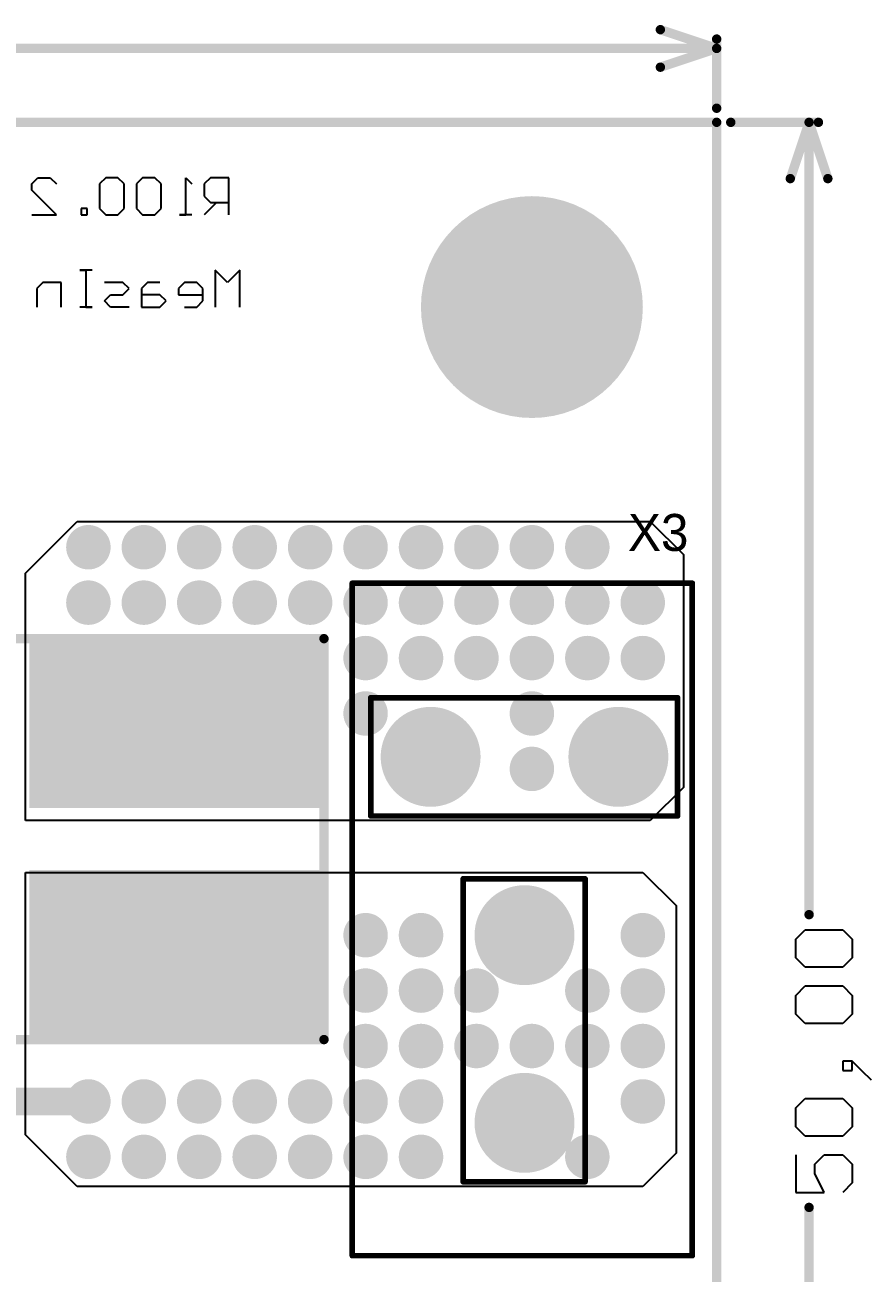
# Model space of a CAD drawing. Header units: millimetres. Extents: x 42.6 to 114.2, y 57.8 to 117.6.
# Drawn here: x 91.28 to 114.18, y 83.86 to 117.63 of the extents above; entities that cross this region are included whole.
import ezdxf

# ---------------------------------------------------------------- set-up
doc = ezdxf.new("R2010")
doc.units = ezdxf.units.MM
for name, color, linetype in [('BottomLayer', 5, 'Continuous'), ('BottomOverlay', 54, 'Continuous'), ('BottomSolder', 6, 'Continuous'), ('Mechanical1', 6, 'Continuous'), ('Mechanical21', 56, 'Continuous'), ('MultiLayer', 9, 'Continuous'), ('PadHoleLayer', 156, 'Continuous'), ('TopLayer', 1, 'Continuous'), ('TopOverlay', 2, 'Continuous'), ('TopPaste', 8, 'Continuous'), ('TopSolder', 216, 'Continuous'), ('ViaHoleLayer', 16, 'Continuous')]:
    doc.layers.add(name, color=color, linetype=linetype)

# ---------------------------------------------------------------- blocks, each defined once
blk = doc.blocks.new('WSL3637_1_O__1342')
at = {"layer": 'TopLayer'}
for points in [[(-5.21, 3.305), (-0.94, 3.305), (-5.21, 4.965), (-0.94, 4.965)], [(0.94, 3.305), (5.21, 3.305), (0.94, 4.965), (5.21, 4.965)], [(-5.21, -4.945), (-0.94, -4.945), (-5.21, 2.695), (-0.94, 2.695)], [(0.94, -4.945), (5.21, -4.945), (0.94, 2.695), (5.21, 2.695)]]:
    blk.add_solid(points, dxfattribs=at)
at = {"layer": 'TopOverlay', "const_width": 0.254}
for points in [[(-5.425, 5.2), (-5.425, -5.175)], [(-5.425, 5.2), (5.425, 5.2)], [(5.425, 5.2), (5.425, -5.175)], [(-5.425, -5.175), (5.425, -5.175)]]:
    blk.add_lwpolyline(points, dxfattribs=at)
at = {"layer": 'TopOverlay', "const_width": 0.127}
for points in [[(-5.489, 5.2, 1), (-5.362, 5.2, 1)], [(-5.489, 5.2, 1), (-5.362, 5.2, 1)], [(5.362, 5.2, 1), (5.489, 5.2, 1)], [(5.362, 5.2, 1), (5.489, 5.2, 1)], [(-5.489, -5.175, 1), (-5.362, -5.175, 1)], [(-5.489, -5.175, 1), (-5.362, -5.175, 1)], [(5.362, -5.175, 1), (5.489, -5.175, 1)], [(5.362, -5.175, 1), (5.489, -5.175, 1)]]:
    blk.add_lwpolyline(points, format="xyb", close=True, dxfattribs=at)
at = {"layer": 'TopPaste'}
for points in [[(-5.21, 3.305), (-0.94, 3.305), (-5.21, 4.965), (-0.94, 4.965)], [(0.94, 3.305), (5.21, 3.305), (0.94, 4.965), (5.21, 4.965)], [(-5.21, -4.945), (-0.94, -4.945), (-5.21, 2.695), (-0.94, 2.695)], [(0.94, -4.945), (5.21, -4.945), (0.94, 2.695), (5.21, 2.695)]]:
    blk.add_solid(points, dxfattribs=at)
at = {"layer": 'TopSolder'}
for points in [[(-5.312, 3.203), (-0.838, 3.203), (-5.312, 5.067), (-0.838, 5.067)], [(0.838, 3.203), (5.312, 3.203), (0.838, 5.067), (5.312, 5.067)], [(-5.312, -5.047), (-0.838, -5.047), (-5.312, 2.797), (-0.838, 2.797)], [(0.838, -5.047), (5.312, -5.047), (0.838, 2.797), (5.312, 2.797)]]:
    blk.add_solid(points, dxfattribs=at)
blk = doc.blocks.new('63849_1_2_1353')
at = {"layer": 'BottomLayer', "const_width": 1.25}
for points in [[(1.915, 9.906, 1), (3.165, 9.906, 1)], [(1.915, 4.826, 1), (3.165, 4.826, 1)], [(-0.625, 0, 1), (0.625, 0, 1)], [(4.455, 0, 1), (5.705, 0, 1)]]:
    blk.add_lwpolyline(points, format="xyb", close=True, dxfattribs=at)
at = {"layer": 'BottomSolder', "const_width": 1.352}
for points in [[(1.864, 9.906, 1), (3.216, 9.906, 1)], [(1.864, 4.826, 1), (3.216, 4.826, 1)], [(-0.676, 0, 1), (0.676, 0, 1)], [(4.404, 0, 1), (5.756, 0, 1)]]:
    blk.add_lwpolyline(points, format="xyb", close=True, dxfattribs=at)
at = {"layer": 'MultiLayer', "const_width": 1.25}
for points in [[(1.915, 9.906, 1), (3.165, 9.906, 1)], [(1.915, 4.826, 1), (3.165, 4.826, 1)], [(-0.625, 0, 1), (0.625, 0, 1)], [(4.455, 0, 1), (5.705, 0, 1)]]:
    blk.add_lwpolyline(points, format="xyb", close=True, dxfattribs=at)
at = {"layer": 'PadHoleLayer', "const_width": 0.75}
for points in [[(2.165, 9.906, 1), (2.915, 9.906, 1)], [(2.165, 4.826, 1), (2.915, 4.826, 1)], [(-0.375, 0, 1), (0.375, 0, 1)], [(4.705, 0, 1), (5.455, 0, 1)]]:
    blk.add_lwpolyline(points, format="xyb", close=True, dxfattribs=at)
at = {"layer": 'TopLayer', "const_width": 1.25}
for points in [[(1.915, 9.906, 1), (3.165, 9.906, 1)], [(1.915, 4.826, 1), (3.165, 4.826, 1)], [(-0.625, 0, 1), (0.625, 0, 1)], [(4.455, 0, 1), (5.705, 0, 1)]]:
    blk.add_lwpolyline(points, format="xyb", close=True, dxfattribs=at)
at = {"layer": 'TopOverlay', "const_width": 0.152}
for points in [[(-2, 13.5), (-2, -4.7)], [(7.2, 13.5), (-2, 13.5)], [(7.2, 13.5), (7.2, -4.7)], [(4.2, 11.5), (0.9, 11.5)], [(0.9, 11.5), (0.9, 3.3)], [(4.2, 11.5), (4.2, 3.3)], [(4.2, 3.3), (0.9, 3.3)], [(6.7, 1.6), (-1.6, 1.6)], [(-1.6, 1.6), (-1.6, -1.6)], [(6.7, 1.6), (6.7, -1.6)], [(6.7, -1.6), (-1.6, -1.6)], [(7.2, -4.7), (-2, -4.7)]]:
    blk.add_lwpolyline(points, dxfattribs=at)
at = {"layer": 'TopOverlay', "const_width": 0.0762}
for points in [[(-2.038, 13.5, 1), (-1.962, 13.5, 1)], [(-2.038, 13.5, 1), (-1.962, 13.5, 1)], [(7.162, 13.5, 1), (7.238, 13.5, 1)], [(7.162, 13.5, 1), (7.238, 13.5, 1)], [(0.862, 11.5, 1), (0.938, 11.5, 1)], [(0.862, 11.5, 1), (0.938, 11.5, 1)], [(4.162, 11.5, 1), (4.238, 11.5, 1)], [(4.162, 11.5, 1), (4.238, 11.5, 1)], [(0.862, 3.3, 1), (0.938, 3.3, 1)], [(0.862, 3.3, 1), (0.938, 3.3, 1)], [(4.162, 3.3, 1), (4.238, 3.3, 1)], [(4.162, 3.3, 1), (4.238, 3.3, 1)], [(-1.638, 1.6, 1), (-1.562, 1.6, 1)], [(-1.638, 1.6, 1), (-1.562, 1.6, 1)], [(6.662, 1.6, 1), (6.738, 1.6, 1)], [(6.662, 1.6, 1), (6.738, 1.6, 1)], [(-1.638, -1.6, 1), (-1.562, -1.6, 1)], [(-1.638, -1.6, 1), (-1.562, -1.6, 1)], [(6.662, -1.6, 1), (6.738, -1.6, 1)], [(6.662, -1.6, 1), (6.738, -1.6, 1)], [(-2.038, -4.7, 1), (-1.962, -4.7, 1)], [(-2.038, -4.7, 1), (-1.962, -4.7, 1)], [(7.162, -4.7, 1), (7.238, -4.7, 1)], [(7.162, -4.7, 1), (7.238, -4.7, 1)]]:
    blk.add_lwpolyline(points, format="xyb", close=True, dxfattribs=at)
at = {"layer": 'TopSolder', "const_width": 1.352}
for points in [[(1.864, 9.906, 1), (3.216, 9.906, 1)], [(1.864, 4.826, 1), (3.216, 4.826, 1)], [(-0.676, 0, 1), (0.676, 0, 1)], [(4.404, 0, 1), (5.756, 0, 1)]]:
    blk.add_lwpolyline(points, format="xyb", close=True, dxfattribs=at)

msp = doc.modelspace()

# ---------------------------------------------------------------- linework, layer by layer
at = {"layer": 'BottomLayer'}
for p, q in [((91.3, 102.8), (92.7, 104.2)), ((92.7, 104.2), (108.2, 104.2)), ((108.2, 104.2), (109.1, 103.3)), ((109.1, 103.3), (109.1, 97)), ((91.3, 96.1), (91.3, 102.8)), ((109.1, 97), (108.2, 96.1)), ((108.2, 96.1), (91.3, 96.1)), ((91.3, 94.7), (108, 94.7)), ((91.3, 87.6), (91.3, 94.7)), ((108, 94.7), (108.9, 93.8)), ((108.9, 93.8), (108.9, 87.1)), ((92.7, 86.2), (91.3, 87.6)), ((108.9, 87.1), (108, 86.2)), ((108, 86.2), (92.7, 86.2))]:
    msp.add_line(p, q, dxfattribs=at)
for points, const_width in [([(103.55, 110, 1), (106.45, 110, 1)], 2.9), ([(92.75, 103.5, 1), (93.25, 103.5, 1)], 0.5), ([(94.25, 103.5, 1), (94.75, 103.5, 1)], 0.5), ([(95.75, 103.5, 1), (96.25, 103.5, 1)], 0.5), ([(97.25, 103.5, 1), (97.75, 103.5, 1)], 0.5), ([(98.75, 103.5, 1), (99.25, 103.5, 1)], 0.5), ([(100.25, 103.5, 1), (100.75, 103.5, 1)], 0.5), ([(101.75, 103.5, 1), (102.25, 103.5, 1)], 0.5), ([(103.25, 103.5, 1), (103.75, 103.5, 1)], 0.5), ([(104.75, 103.5, 1), (105.25, 103.5, 1)], 0.5), ([(106.25, 103.5, 1), (106.75, 103.5, 1)], 0.5), ([(92.75, 102, 1), (93.25, 102, 1)], 0.5), ([(94.25, 102, 1), (94.75, 102, 1)], 0.5), ([(95.75, 102, 1), (96.25, 102, 1)], 0.5), ([(97.25, 102, 1), (97.75, 102, 1)], 0.5), ([(98.75, 102, 1), (99.25, 102, 1)], 0.5), ([(100.25, 102, 1), (100.75, 102, 1)], 0.5), ([(101.75, 102, 1), (102.25, 102, 1)], 0.5), ([(103.25, 102, 1), (103.75, 102, 1)], 0.5), ([(104.75, 102, 1), (105.25, 102, 1)], 0.5), ([(106.25, 102, 1), (106.75, 102, 1)], 0.5), ([(107.75, 102, 1), (108.25, 102, 1)], 0.5), ([(100.25, 100.5, 1), (100.75, 100.5, 1)], 0.5), ([(101.75, 100.5, 1), (102.25, 100.5, 1)], 0.5), ([(103.25, 100.5, 1), (103.75, 100.5, 1)], 0.5), ([(104.75, 100.5, 1), (105.25, 100.5, 1)], 0.5), ([(106.25, 100.5, 1), (106.75, 100.5, 1)], 0.5), ([(107.75, 100.5, 1), (108.25, 100.5, 1)], 0.5), ([(100.25, 99, 1), (100.75, 99, 1)], 0.5), ([(104.75, 99, 1), (105.25, 99, 1)], 0.5), ([(104.75, 97.5, 1), (105.25, 97.5, 1)], 0.5), ([(100.25, 93, 1), (100.75, 93, 1)], 0.5), ([(101.75, 93, 1), (102.25, 93, 1)], 0.5), ([(107.75, 93, 1), (108.25, 93, 1)], 0.5), ([(100.25, 91.5, 1), (100.75, 91.5, 1)], 0.5), ([(101.75, 91.5, 1), (102.25, 91.5, 1)], 0.5), ([(103.25, 91.5, 1), (103.75, 91.5, 1)], 0.5), ([(106.25, 91.5, 1), (106.75, 91.5, 1)], 0.5), ([(107.75, 91.5, 1), (108.25, 91.5, 1)], 0.5), ([(100.25, 90, 1), (100.75, 90, 1)], 0.5), ([(101.75, 90, 1), (102.25, 90, 1)], 0.5), ([(103.25, 90, 1), (103.75, 90, 1)], 0.5), ([(104.75, 90, 1), (105.25, 90, 1)], 0.5), ([(106.25, 90, 1), (106.75, 90, 1)], 0.5), ([(107.75, 90, 1), (108.25, 90, 1)], 0.5), ([(92.75, 88.5, 1), (93.25, 88.5, 1)], 0.5), ([(94.25, 88.5, 1), (94.75, 88.5, 1)], 0.5), ([(95.75, 88.5, 1), (96.25, 88.5, 1)], 0.5), ([(97.25, 88.5, 1), (97.75, 88.5, 1)], 0.5), ([(98.75, 88.5, 1), (99.25, 88.5, 1)], 0.5), ([(100.25, 88.5, 1), (100.75, 88.5, 1)], 0.5), ([(101.75, 88.5, 1), (102.25, 88.5, 1)], 0.5), ([(107.75, 88.5, 1), (108.25, 88.5, 1)], 0.5), ([(92.75, 87, 1), (93.25, 87, 1)], 0.5), ([(94.25, 87, 1), (94.75, 87, 1)], 0.5), ([(95.75, 87, 1), (96.25, 87, 1)], 0.5), ([(97.25, 87, 1), (97.75, 87, 1)], 0.5), ([(98.75, 87, 1), (99.25, 87, 1)], 0.5), ([(100.25, 87, 1), (100.75, 87, 1)], 0.5), ([(101.75, 87, 1), (102.25, 87, 1)], 0.5), ([(106.25, 87, 1), (106.75, 87, 1)], 0.5)]:
    msp.add_lwpolyline(points, format="xyb", close=True, dxfattribs=dict(at, const_width=const_width))
at = {"layer": 'BottomOverlay'}
for p, q in [((91.468, 113.333), (91.635, 113.5)), ((91.635, 113.5), (91.968, 113.5)), ((91.968, 113.5), (92.135, 113.333)), ((93.468, 113.5), (93.301, 113.333)), ((93.801, 113.5), (93.468, 113.5)), ((93.968, 113.333), (93.801, 113.5)), ((94.467, 113.5), (94.301, 113.333)), ((94.801, 113.5), (94.467, 113.5)), ((94.967, 113.333), (94.801, 113.5)), ((95.634, 112.5), (95.634, 113.5)), ((95.634, 113.5), (95.8, 113.333)), ((96.3, 113.5), (96.134, 113.333)), ((96.8, 113.5), (96.3, 113.5)), ((96.8, 112.5), (96.8, 113.5)), ((91.468, 113.166), (91.468, 113.333)), ((92.135, 112.5), (91.468, 113.166)), ((93.301, 113.333), (93.301, 112.667)), ((93.968, 112.667), (93.968, 113.333)), ((94.301, 113.333), (94.301, 112.667)), ((94.967, 112.667), (94.967, 113.333)), ((96.134, 113.333), (96.134, 113)), ((96.134, 113), (96.3, 112.833)), ((96.467, 112.833), (96.134, 112.5)), ((96.3, 112.833), (96.8, 112.833)), ((91.468, 112.5), (92.135, 112.5)), ((92.968, 112.667), (92.801, 112.667)), ((92.801, 112.667), (92.801, 112.5)), ((92.801, 112.5), (92.968, 112.5)), ((92.968, 112.5), (92.968, 112.667)), ((93.301, 112.667), (93.468, 112.5)), ((93.468, 112.5), (93.801, 112.5)), ((93.801, 112.5), (93.968, 112.667)), ((94.301, 112.667), (94.467, 112.5)), ((94.467, 112.5), (94.801, 112.5)), ((94.801, 112.5), (94.967, 112.667)), ((95.8, 112.5), (95.467, 112.5)), ((95.467, 112.5), (95.634, 112.5)), ((93.101, 111), (92.768, 111)), ((92.768, 111), (92.935, 111)), ((92.935, 111), (92.935, 110)), ((96.767, 110.666), (96.434, 111)), ((96.434, 111), (96.434, 110)), ((97.1, 111), (96.767, 110.666)), ((97.1, 110), (97.1, 111)), ((91.768, 110.666), (91.602, 110.5)), ((91.602, 110.5), (91.602, 110)), ((92.268, 110.666), (91.768, 110.666)), ((92.268, 110), (92.268, 110.666)), ((93.934, 110.666), (93.435, 110.666)), ((94.101, 110.5), (93.934, 110.666)), ((93.934, 110.333), (94.101, 110.5)), ((94.601, 110.666), (94.434, 110.5)), ((94.434, 110.5), (94.434, 110)), ((94.934, 110.666), (94.601, 110.666)), ((95.6, 110.666), (95.434, 110.5)), ((95.434, 110.5), (95.434, 110.333)), ((95.934, 110.666), (95.6, 110.666)), ((96.1, 110.5), (95.934, 110.666)), ((96.1, 110.167), (96.1, 110.5)), ((93.435, 110.167), (93.601, 110.333)), ((93.601, 110), (93.435, 110.167)), ((93.601, 110.333), (93.934, 110.333)), ((94.934, 110.333), (94.434, 110.333)), ((95.101, 110.167), (94.934, 110.333)), ((94.934, 110), (95.101, 110.167)), ((95.434, 110.333), (96.1, 110.333)), ((95.934, 110), (96.1, 110.167)), ((93.101, 110), (92.768, 110)), ((92.935, 110), (93.101, 110)), ((94.101, 110), (93.601, 110)), ((94.434, 110), (94.934, 110)), ((95.6, 110), (95.934, 110))]:
    msp.add_line(p, q, dxfattribs=at)
at = {"layer": 'BottomSolder'}
for points, const_width in [([(103.499, 110, 1), (106.501, 110, 1)], 3.002), ([(92.699, 103.5, 1), (93.301, 103.5, 1)], 0.602), ([(94.199, 103.5, 1), (94.801, 103.5, 1)], 0.602), ([(95.699, 103.5, 1), (96.301, 103.5, 1)], 0.602), ([(97.199, 103.5, 1), (97.801, 103.5, 1)], 0.602), ([(98.699, 103.5, 1), (99.301, 103.5, 1)], 0.602), ([(100.199, 103.5, 1), (100.801, 103.5, 1)], 0.602), ([(101.699, 103.5, 1), (102.301, 103.5, 1)], 0.602), ([(103.199, 103.5, 1), (103.801, 103.5, 1)], 0.602), ([(104.699, 103.5, 1), (105.301, 103.5, 1)], 0.602), ([(106.199, 103.5, 1), (106.801, 103.5, 1)], 0.602), ([(92.699, 102, 1), (93.301, 102, 1)], 0.602), ([(94.199, 102, 1), (94.801, 102, 1)], 0.602), ([(95.699, 102, 1), (96.301, 102, 1)], 0.602), ([(97.199, 102, 1), (97.801, 102, 1)], 0.602), ([(98.699, 102, 1), (99.301, 102, 1)], 0.602), ([(100.199, 102, 1), (100.801, 102, 1)], 0.602), ([(101.699, 102, 1), (102.301, 102, 1)], 0.602), ([(103.199, 102, 1), (103.801, 102, 1)], 0.602), ([(104.699, 102, 1), (105.301, 102, 1)], 0.602), ([(106.199, 102, 1), (106.801, 102, 1)], 0.602), ([(107.699, 102, 1), (108.301, 102, 1)], 0.602), ([(100.199, 100.5, 1), (100.801, 100.5, 1)], 0.602), ([(101.699, 100.5, 1), (102.301, 100.5, 1)], 0.602), ([(103.199, 100.5, 1), (103.801, 100.5, 1)], 0.602), ([(104.699, 100.5, 1), (105.301, 100.5, 1)], 0.602), ([(106.199, 100.5, 1), (106.801, 100.5, 1)], 0.602), ([(107.699, 100.5, 1), (108.301, 100.5, 1)], 0.602), ([(100.199, 99, 1), (100.801, 99, 1)], 0.602), ([(104.699, 99, 1), (105.301, 99, 1)], 0.602), ([(104.699, 97.5, 1), (105.301, 97.5, 1)], 0.602), ([(100.199, 93, 1), (100.801, 93, 1)], 0.602), ([(101.699, 93, 1), (102.301, 93, 1)], 0.602), ([(107.699, 93, 1), (108.301, 93, 1)], 0.602), ([(100.199, 91.5, 1), (100.801, 91.5, 1)], 0.602), ([(101.699, 91.5, 1), (102.301, 91.5, 1)], 0.602), ([(103.199, 91.5, 1), (103.801, 91.5, 1)], 0.602), ([(106.199, 91.5, 1), (106.801, 91.5, 1)], 0.602), ([(107.699, 91.5, 1), (108.301, 91.5, 1)], 0.602), ([(100.199, 90, 1), (100.801, 90, 1)], 0.602), ([(101.699, 90, 1), (102.301, 90, 1)], 0.602), ([(103.199, 90, 1), (103.801, 90, 1)], 0.602), ([(104.699, 90, 1), (105.301, 90, 1)], 0.602), ([(106.199, 90, 1), (106.801, 90, 1)], 0.602), ([(107.699, 90, 1), (108.301, 90, 1)], 0.602), ([(92.699, 88.5, 1), (93.301, 88.5, 1)], 0.602), ([(94.199, 88.5, 1), (94.801, 88.5, 1)], 0.602), ([(95.699, 88.5, 1), (96.301, 88.5, 1)], 0.602), ([(97.199, 88.5, 1), (97.801, 88.5, 1)], 0.602), ([(98.699, 88.5, 1), (99.301, 88.5, 1)], 0.602), ([(100.199, 88.5, 1), (100.801, 88.5, 1)], 0.602), ([(101.699, 88.5, 1), (102.301, 88.5, 1)], 0.602), ([(107.699, 88.5, 1), (108.301, 88.5, 1)], 0.602), ([(92.699, 87, 1), (93.301, 87, 1)], 0.602), ([(94.199, 87, 1), (94.801, 87, 1)], 0.602), ([(95.699, 87, 1), (96.301, 87, 1)], 0.602), ([(97.199, 87, 1), (97.801, 87, 1)], 0.602), ([(98.699, 87, 1), (99.301, 87, 1)], 0.602), ([(100.199, 87, 1), (100.801, 87, 1)], 0.602), ([(101.699, 87, 1), (102.301, 87, 1)], 0.602), ([(106.199, 87, 1), (106.801, 87, 1)], 0.602)]:
    msp.add_lwpolyline(points, format="xyb", close=True, dxfattribs=dict(at, const_width=const_width))
at = {"layer": 'Mechanical1', "const_width": 0.254}
for points in [[(50, 115), (110, 115)], [(110, 65), (110, 115)]]:
    msp.add_lwpolyline(points, dxfattribs=at)
at = {"layer": 'Mechanical1', "const_width": 0.127}
msp.add_lwpolyline([(109.936, 115, 1), (110.063, 115, 1)], format="xyb", close=True, dxfattribs=at)
msp.add_lwpolyline([(109.936, 115, 1), (110.063, 115, 1)], format="xyb", close=True, dxfattribs=at)
at = {"layer": 'Mechanical21'}
for p, q in [((112.145, 92.895), (112.398, 93.148)), ((112.145, 92.387), (112.145, 92.895)), ((112.398, 93.148), (113.414, 93.148)), ((113.414, 93.148), (113.668, 92.895)), ((113.668, 92.895), (113.668, 92.387)), ((112.398, 92.133), (112.145, 92.387)), ((113.668, 92.387), (113.414, 92.133)), ((113.414, 92.133), (112.398, 92.133)), ((112.145, 91.371), (112.398, 91.625)), ((112.398, 91.625), (113.414, 91.625)), ((113.414, 91.625), (113.668, 91.371)), ((112.145, 90.863), (112.145, 91.371)), ((113.668, 91.371), (113.668, 90.863)), ((112.398, 90.609), (112.145, 90.863)), ((113.414, 90.609), (112.398, 90.609)), ((113.668, 90.863), (113.414, 90.609)), ((113.668, 89.594), (113.414, 89.594)), ((113.414, 89.594), (113.414, 89.34)), ((113.922, 89.34), (113.668, 89.594)), ((113.668, 89.34), (113.668, 89.594)), ((113.668, 89.594), (113.922, 89.34)), ((113.414, 89.34), (113.668, 89.34)), ((113.922, 89.34), (114.176, 89.086)), ((112.145, 88.324), (112.398, 88.578)), ((112.398, 88.578), (113.414, 88.578)), ((113.414, 88.578), (113.668, 88.324)), ((112.145, 87.816), (112.145, 88.324)), ((113.668, 88.324), (113.668, 87.816)), ((112.398, 87.562), (112.145, 87.816)), ((113.414, 87.562), (112.398, 87.562)), ((113.668, 87.816), (113.414, 87.562)), ((112.145, 87.054), (112.145, 86.039)), ((112.652, 86.801), (112.906, 87.054)), ((112.906, 87.054), (113.414, 87.054)), ((113.414, 87.054), (113.668, 86.801)), ((112.652, 86.547), (112.652, 86.801)), ((112.906, 86.039), (112.652, 86.547)), ((113.668, 86.801), (113.668, 86.293)), ((113.668, 86.293), (113.414, 86.039)), ((112.145, 86.039), (112.906, 86.039))]:
    msp.add_line(p, q, dxfattribs=at)
at = {"layer": 'Mechanical21', "const_width": 0.254}
for points in [[(108.476, 117.508), (110, 117)], [(110, 115.381), (110, 117.254)], [(83.555, 117), (110, 117)], [(108.476, 116.492), (110, 117)], [(110.381, 115), (112.754, 115)], [(111.992, 113.476), (112.5, 115)], [(112.5, 93.555), (112.5, 115)], [(112.5, 115), (113.008, 113.476)], [(112.5, 65), (112.5, 85.632)]]:
    msp.add_lwpolyline(points, dxfattribs=at)
at = {"layer": 'Mechanical21', "const_width": 0.127}
for points in [[(108.412, 117.508, 1), (108.539, 117.508, 1)], [(109.936, 117.254, 1), (110.063, 117.254, 1)], [(109.936, 117, 1), (110.063, 117, 1)], [(109.936, 117, 1), (110.063, 117, 1)], [(109.936, 117, 1), (110.063, 117, 1)], [(108.412, 116.492, 1), (108.539, 116.492, 1)], [(109.936, 115.381, 1), (110.063, 115.381, 1)], [(110.317, 115, 1), (110.444, 115, 1)], [(112.436, 115, 1), (112.563, 115, 1)], [(112.436, 115, 1), (112.563, 115, 1)], [(112.436, 115, 1), (112.563, 115, 1)], [(112.69, 115, 1), (112.817, 115, 1)], [(111.928, 113.476, 1), (112.055, 113.476, 1)], [(112.944, 113.476, 1), (113.071, 113.476, 1)], [(112.436, 93.555, 1), (112.563, 93.555, 1)], [(112.436, 85.632, 1), (112.563, 85.632, 1)]]:
    msp.add_lwpolyline(points, format="xyb", close=True, dxfattribs=at)
at = {"layer": 'MultiLayer'}
for points, const_width in [([(103.55, 110, 1), (106.45, 110, 1)], 2.9), ([(92.75, 103.5, 1), (93.25, 103.5, 1)], 0.5), ([(94.25, 103.5, 1), (94.75, 103.5, 1)], 0.5), ([(95.75, 103.5, 1), (96.25, 103.5, 1)], 0.5), ([(97.25, 103.5, 1), (97.75, 103.5, 1)], 0.5), ([(98.75, 103.5, 1), (99.25, 103.5, 1)], 0.5), ([(100.25, 103.5, 1), (100.75, 103.5, 1)], 0.5), ([(101.75, 103.5, 1), (102.25, 103.5, 1)], 0.5), ([(103.25, 103.5, 1), (103.75, 103.5, 1)], 0.5), ([(104.75, 103.5, 1), (105.25, 103.5, 1)], 0.5), ([(106.25, 103.5, 1), (106.75, 103.5, 1)], 0.5), ([(92.75, 102, 1), (93.25, 102, 1)], 0.5), ([(94.25, 102, 1), (94.75, 102, 1)], 0.5), ([(95.75, 102, 1), (96.25, 102, 1)], 0.5), ([(97.25, 102, 1), (97.75, 102, 1)], 0.5), ([(98.75, 102, 1), (99.25, 102, 1)], 0.5), ([(100.25, 102, 1), (100.75, 102, 1)], 0.5), ([(101.75, 102, 1), (102.25, 102, 1)], 0.5), ([(103.25, 102, 1), (103.75, 102, 1)], 0.5), ([(104.75, 102, 1), (105.25, 102, 1)], 0.5), ([(106.25, 102, 1), (106.75, 102, 1)], 0.5), ([(107.75, 102, 1), (108.25, 102, 1)], 0.5), ([(100.25, 100.5, 1), (100.75, 100.5, 1)], 0.5), ([(101.75, 100.5, 1), (102.25, 100.5, 1)], 0.5), ([(103.25, 100.5, 1), (103.75, 100.5, 1)], 0.5), ([(104.75, 100.5, 1), (105.25, 100.5, 1)], 0.5), ([(106.25, 100.5, 1), (106.75, 100.5, 1)], 0.5), ([(107.75, 100.5, 1), (108.25, 100.5, 1)], 0.5), ([(100.25, 99, 1), (100.75, 99, 1)], 0.5), ([(104.75, 99, 1), (105.25, 99, 1)], 0.5), ([(104.75, 97.5, 1), (105.25, 97.5, 1)], 0.5), ([(100.25, 93, 1), (100.75, 93, 1)], 0.5), ([(101.75, 93, 1), (102.25, 93, 1)], 0.5), ([(107.75, 93, 1), (108.25, 93, 1)], 0.5), ([(100.25, 91.5, 1), (100.75, 91.5, 1)], 0.5), ([(101.75, 91.5, 1), (102.25, 91.5, 1)], 0.5), ([(103.25, 91.5, 1), (103.75, 91.5, 1)], 0.5), ([(106.25, 91.5, 1), (106.75, 91.5, 1)], 0.5), ([(107.75, 91.5, 1), (108.25, 91.5, 1)], 0.5), ([(100.25, 90, 1), (100.75, 90, 1)], 0.5), ([(101.75, 90, 1), (102.25, 90, 1)], 0.5), ([(103.25, 90, 1), (103.75, 90, 1)], 0.5), ([(104.75, 90, 1), (105.25, 90, 1)], 0.5), ([(106.25, 90, 1), (106.75, 90, 1)], 0.5), ([(107.75, 90, 1), (108.25, 90, 1)], 0.5), ([(92.75, 88.5, 1), (93.25, 88.5, 1)], 0.5), ([(94.25, 88.5, 1), (94.75, 88.5, 1)], 0.5), ([(95.75, 88.5, 1), (96.25, 88.5, 1)], 0.5), ([(97.25, 88.5, 1), (97.75, 88.5, 1)], 0.5), ([(98.75, 88.5, 1), (99.25, 88.5, 1)], 0.5), ([(100.25, 88.5, 1), (100.75, 88.5, 1)], 0.5), ([(101.75, 88.5, 1), (102.25, 88.5, 1)], 0.5), ([(107.75, 88.5, 1), (108.25, 88.5, 1)], 0.5), ([(92.75, 87, 1), (93.25, 87, 1)], 0.5), ([(94.25, 87, 1), (94.75, 87, 1)], 0.5), ([(95.75, 87, 1), (96.25, 87, 1)], 0.5), ([(97.25, 87, 1), (97.75, 87, 1)], 0.5), ([(98.75, 87, 1), (99.25, 87, 1)], 0.5), ([(100.25, 87, 1), (100.75, 87, 1)], 0.5), ([(101.75, 87, 1), (102.25, 87, 1)], 0.5), ([(106.25, 87, 1), (106.75, 87, 1)], 0.5)]:
    msp.add_lwpolyline(points, format="xyb", close=True, dxfattribs=dict(at, const_width=const_width))
at = {"layer": 'PadHoleLayer', "const_width": 1.75}
msp.add_lwpolyline([(104.125, 110, 1), (105.875, 110, 1)], format="xyb", close=True, dxfattribs=at)
at = {"layer": 'TopLayer'}
for p, q in [((91.3, 102.8), (92.7, 104.2)), ((92.7, 104.2), (108.2, 104.2)), ((108.2, 104.2), (109.1, 103.3)), ((109.1, 103.3), (109.1, 97)), ((91.3, 96.1), (91.3, 102.8)), ((109.1, 97), (108.2, 96.1)), ((108.2, 96.1), (91.3, 96.1)), ((91.3, 94.7), (108, 94.7)), ((91.3, 87.6), (91.3, 94.7)), ((108, 94.7), (108.9, 93.8)), ((108.9, 93.8), (108.9, 87.1)), ((92.7, 86.2), (91.3, 87.6)), ((108.9, 87.1), (108, 86.2)), ((108, 86.2), (92.7, 86.2))]:
    msp.add_line(p, q, dxfattribs=at)
for points, const_width in [([(103.55, 110, 1), (106.45, 110, 1)], 2.9), ([(92.75, 103.5, 1), (93.25, 103.5, 1)], 0.5), ([(94.25, 103.5, 1), (94.75, 103.5, 1)], 0.5), ([(95.75, 103.5, 1), (96.25, 103.5, 1)], 0.5), ([(97.25, 103.5, 1), (97.75, 103.5, 1)], 0.5), ([(98.75, 103.5, 1), (99.25, 103.5, 1)], 0.5), ([(100.25, 103.5, 1), (100.75, 103.5, 1)], 0.5), ([(101.75, 103.5, 1), (102.25, 103.5, 1)], 0.5), ([(103.25, 103.5, 1), (103.75, 103.5, 1)], 0.5), ([(104.75, 103.5, 1), (105.25, 103.5, 1)], 0.5), ([(106.25, 103.5, 1), (106.75, 103.5, 1)], 0.5), ([(92.75, 102, 1), (93.25, 102, 1)], 0.5), ([(94.25, 102, 1), (94.75, 102, 1)], 0.5), ([(95.75, 102, 1), (96.25, 102, 1)], 0.5), ([(97.25, 102, 1), (97.75, 102, 1)], 0.5), ([(98.75, 102, 1), (99.25, 102, 1)], 0.5), ([(100.25, 102, 1), (100.75, 102, 1)], 0.5), ([(101.75, 102, 1), (102.25, 102, 1)], 0.5), ([(103.25, 102, 1), (103.75, 102, 1)], 0.5), ([(104.75, 102, 1), (105.25, 102, 1)], 0.5), ([(106.25, 102, 1), (106.75, 102, 1)], 0.5), ([(107.75, 102, 1), (108.25, 102, 1)], 0.5), ([(100.25, 100.5, 1), (100.75, 100.5, 1)], 0.5), ([(101.75, 100.5, 1), (102.25, 100.5, 1)], 0.5), ([(103.25, 100.5, 1), (103.75, 100.5, 1)], 0.5), ([(104.75, 100.5, 1), (105.25, 100.5, 1)], 0.5), ([(106.25, 100.5, 1), (106.75, 100.5, 1)], 0.5), ([(107.75, 100.5, 1), (108.25, 100.5, 1)], 0.5), ([(100.25, 99, 1), (100.75, 99, 1)], 0.5), ([(104.75, 99, 1), (105.25, 99, 1)], 0.5), ([(104.75, 97.5, 1), (105.25, 97.5, 1)], 0.5), ([(100.25, 93, 1), (100.75, 93, 1)], 0.5), ([(101.75, 93, 1), (102.25, 93, 1)], 0.5), ([(107.75, 93, 1), (108.25, 93, 1)], 0.5), ([(100.25, 91.5, 1), (100.75, 91.5, 1)], 0.5), ([(101.75, 91.5, 1), (102.25, 91.5, 1)], 0.5), ([(103.25, 91.5, 1), (103.75, 91.5, 1)], 0.5), ([(106.25, 91.5, 1), (106.75, 91.5, 1)], 0.5), ([(107.75, 91.5, 1), (108.25, 91.5, 1)], 0.5), ([(100.25, 90, 1), (100.75, 90, 1)], 0.5), ([(101.75, 90, 1), (102.25, 90, 1)], 0.5), ([(103.25, 90, 1), (103.75, 90, 1)], 0.5), ([(104.75, 90, 1), (105.25, 90, 1)], 0.5), ([(106.25, 90, 1), (106.75, 90, 1)], 0.5), ([(107.75, 90, 1), (108.25, 90, 1)], 0.5), ([(92.75, 88.5, 1), (93.25, 88.5, 1)], 0.5), ([(92.812, 88.5, 1), (93.187, 88.5, 1)], 0.375), ([(94.25, 88.5, 1), (94.75, 88.5, 1)], 0.5), ([(95.75, 88.5, 1), (96.25, 88.5, 1)], 0.5), ([(97.25, 88.5, 1), (97.75, 88.5, 1)], 0.5), ([(98.75, 88.5, 1), (99.25, 88.5, 1)], 0.5), ([(100.25, 88.5, 1), (100.75, 88.5, 1)], 0.5), ([(101.75, 88.5, 1), (102.25, 88.5, 1)], 0.5), ([(107.75, 88.5, 1), (108.25, 88.5, 1)], 0.5), ([(92.75, 87, 1), (93.25, 87, 1)], 0.5), ([(94.25, 87, 1), (94.75, 87, 1)], 0.5), ([(95.75, 87, 1), (96.25, 87, 1)], 0.5), ([(97.25, 87, 1), (97.75, 87, 1)], 0.5), ([(98.75, 87, 1), (99.25, 87, 1)], 0.5), ([(100.25, 87, 1), (100.75, 87, 1)], 0.5), ([(101.75, 87, 1), (102.25, 87, 1)], 0.5), ([(106.25, 87, 1), (106.75, 87, 1)], 0.5)]:
    msp.add_lwpolyline(points, format="xyb", close=True, dxfattribs=dict(at, const_width=const_width))
at = {"layer": 'TopLayer', "const_width": 0.75}
msp.add_lwpolyline([(87.3, 88.5), (93, 88.5)], dxfattribs=at)
at = {"layer": 'TopSolder'}
for points, const_width in [([(103.499, 110, 1), (106.501, 110, 1)], 3.002), ([(92.699, 103.5, 1), (93.301, 103.5, 1)], 0.602), ([(94.199, 103.5, 1), (94.801, 103.5, 1)], 0.602), ([(95.699, 103.5, 1), (96.301, 103.5, 1)], 0.602), ([(97.199, 103.5, 1), (97.801, 103.5, 1)], 0.602), ([(98.699, 103.5, 1), (99.301, 103.5, 1)], 0.602), ([(100.199, 103.5, 1), (100.801, 103.5, 1)], 0.602), ([(101.699, 103.5, 1), (102.301, 103.5, 1)], 0.602), ([(103.199, 103.5, 1), (103.801, 103.5, 1)], 0.602), ([(104.699, 103.5, 1), (105.301, 103.5, 1)], 0.602), ([(106.199, 103.5, 1), (106.801, 103.5, 1)], 0.602), ([(92.699, 102, 1), (93.301, 102, 1)], 0.602), ([(94.199, 102, 1), (94.801, 102, 1)], 0.602), ([(95.699, 102, 1), (96.301, 102, 1)], 0.602), ([(97.199, 102, 1), (97.801, 102, 1)], 0.602), ([(98.699, 102, 1), (99.301, 102, 1)], 0.602), ([(100.199, 102, 1), (100.801, 102, 1)], 0.602), ([(101.699, 102, 1), (102.301, 102, 1)], 0.602), ([(103.199, 102, 1), (103.801, 102, 1)], 0.602), ([(104.699, 102, 1), (105.301, 102, 1)], 0.602), ([(106.199, 102, 1), (106.801, 102, 1)], 0.602), ([(107.699, 102, 1), (108.301, 102, 1)], 0.602), ([(100.199, 100.5, 1), (100.801, 100.5, 1)], 0.602), ([(101.699, 100.5, 1), (102.301, 100.5, 1)], 0.602), ([(103.199, 100.5, 1), (103.801, 100.5, 1)], 0.602), ([(104.699, 100.5, 1), (105.301, 100.5, 1)], 0.602), ([(106.199, 100.5, 1), (106.801, 100.5, 1)], 0.602), ([(107.699, 100.5, 1), (108.301, 100.5, 1)], 0.602), ([(100.199, 99, 1), (100.801, 99, 1)], 0.602), ([(104.699, 99, 1), (105.301, 99, 1)], 0.602), ([(104.699, 97.5, 1), (105.301, 97.5, 1)], 0.602), ([(100.199, 93, 1), (100.801, 93, 1)], 0.602), ([(101.699, 93, 1), (102.301, 93, 1)], 0.602), ([(107.699, 93, 1), (108.301, 93, 1)], 0.602), ([(100.199, 91.5, 1), (100.801, 91.5, 1)], 0.602), ([(101.699, 91.5, 1), (102.301, 91.5, 1)], 0.602), ([(103.199, 91.5, 1), (103.801, 91.5, 1)], 0.602), ([(106.199, 91.5, 1), (106.801, 91.5, 1)], 0.602), ([(107.699, 91.5, 1), (108.301, 91.5, 1)], 0.602), ([(100.199, 90, 1), (100.801, 90, 1)], 0.602), ([(101.699, 90, 1), (102.301, 90, 1)], 0.602), ([(103.199, 90, 1), (103.801, 90, 1)], 0.602), ([(104.699, 90, 1), (105.301, 90, 1)], 0.602), ([(106.199, 90, 1), (106.801, 90, 1)], 0.602), ([(107.699, 90, 1), (108.301, 90, 1)], 0.602), ([(92.699, 88.5, 1), (93.301, 88.5, 1)], 0.602), ([(94.199, 88.5, 1), (94.801, 88.5, 1)], 0.602), ([(95.699, 88.5, 1), (96.301, 88.5, 1)], 0.602), ([(97.199, 88.5, 1), (97.801, 88.5, 1)], 0.602), ([(98.699, 88.5, 1), (99.301, 88.5, 1)], 0.602), ([(100.199, 88.5, 1), (100.801, 88.5, 1)], 0.602), ([(101.699, 88.5, 1), (102.301, 88.5, 1)], 0.602), ([(107.699, 88.5, 1), (108.301, 88.5, 1)], 0.602), ([(92.699, 87, 1), (93.301, 87, 1)], 0.602), ([(94.199, 87, 1), (94.801, 87, 1)], 0.602), ([(95.699, 87, 1), (96.301, 87, 1)], 0.602), ([(97.199, 87, 1), (97.801, 87, 1)], 0.602), ([(98.699, 87, 1), (99.301, 87, 1)], 0.602), ([(100.199, 87, 1), (100.801, 87, 1)], 0.602), ([(101.699, 87, 1), (102.301, 87, 1)], 0.602), ([(106.199, 87, 1), (106.801, 87, 1)], 0.602)]:
    msp.add_lwpolyline(points, format="xyb", close=True, dxfattribs=dict(at, const_width=const_width))
at = {"layer": 'ViaHoleLayer', "const_width": 0.25}
for points in [[(92.875, 103.5, 1), (93.125, 103.5, 1)], [(94.375, 103.5, 1), (94.625, 103.5, 1)], [(95.875, 103.5, 1), (96.125, 103.5, 1)], [(97.375, 103.5, 1), (97.625, 103.5, 1)], [(98.875, 103.5, 1), (99.125, 103.5, 1)], [(100.375, 103.5, 1), (100.625, 103.5, 1)], [(101.875, 103.5, 1), (102.125, 103.5, 1)], [(103.375, 103.5, 1), (103.625, 103.5, 1)], [(104.875, 103.5, 1), (105.125, 103.5, 1)], [(106.375, 103.5, 1), (106.625, 103.5, 1)], [(92.875, 102, 1), (93.125, 102, 1)], [(94.375, 102, 1), (94.625, 102, 1)], [(95.875, 102, 1), (96.125, 102, 1)], [(97.375, 102, 1), (97.625, 102, 1)], [(98.875, 102, 1), (99.125, 102, 1)], [(100.375, 102, 1), (100.625, 102, 1)], [(101.875, 102, 1), (102.125, 102, 1)], [(103.375, 102, 1), (103.625, 102, 1)], [(104.875, 102, 1), (105.125, 102, 1)], [(106.375, 102, 1), (106.625, 102, 1)], [(107.875, 102, 1), (108.125, 102, 1)], [(100.375, 100.5, 1), (100.625, 100.5, 1)], [(101.875, 100.5, 1), (102.125, 100.5, 1)], [(103.375, 100.5, 1), (103.625, 100.5, 1)], [(104.875, 100.5, 1), (105.125, 100.5, 1)], [(106.375, 100.5, 1), (106.625, 100.5, 1)], [(107.875, 100.5, 1), (108.125, 100.5, 1)], [(100.375, 99, 1), (100.625, 99, 1)], [(104.875, 99, 1), (105.125, 99, 1)], [(104.875, 97.5, 1), (105.125, 97.5, 1)], [(100.375, 93, 1), (100.625, 93, 1)], [(101.875, 93, 1), (102.125, 93, 1)], [(107.875, 93, 1), (108.125, 93, 1)], [(100.375, 91.5, 1), (100.625, 91.5, 1)], [(101.875, 91.5, 1), (102.125, 91.5, 1)], [(103.375, 91.5, 1), (103.625, 91.5, 1)], [(106.375, 91.5, 1), (106.625, 91.5, 1)], [(107.875, 91.5, 1), (108.125, 91.5, 1)], [(100.375, 90, 1), (100.625, 90, 1)], [(101.875, 90, 1), (102.125, 90, 1)], [(103.375, 90, 1), (103.625, 90, 1)], [(104.875, 90, 1), (105.125, 90, 1)], [(106.375, 90, 1), (106.625, 90, 1)], [(107.875, 90, 1), (108.125, 90, 1)], [(92.875, 88.5, 1), (93.125, 88.5, 1)], [(94.375, 88.5, 1), (94.625, 88.5, 1)], [(95.875, 88.5, 1), (96.125, 88.5, 1)], [(97.375, 88.5, 1), (97.625, 88.5, 1)], [(98.875, 88.5, 1), (99.125, 88.5, 1)], [(100.375, 88.5, 1), (100.625, 88.5, 1)], [(101.875, 88.5, 1), (102.125, 88.5, 1)], [(107.875, 88.5, 1), (108.125, 88.5, 1)], [(92.875, 87, 1), (93.125, 87, 1)], [(94.375, 87, 1), (94.625, 87, 1)], [(95.875, 87, 1), (96.125, 87, 1)], [(97.375, 87, 1), (97.625, 87, 1)], [(98.875, 87, 1), (99.125, 87, 1)], [(100.375, 87, 1), (100.625, 87, 1)], [(101.875, 87, 1), (102.125, 87, 1)], [(106.375, 87, 1), (106.625, 87, 1)]]:
    msp.add_lwpolyline(points, format="xyb", close=True, dxfattribs=at)

# ---------------------------------------------------------------- block references
for name, p, rotation in [('63849_1_2_1353', (107.34, 97.826), 180), ('WSL3637_1_O__1342', (94.2, 95.6), 90)]:
    msp.add_blockref(name, p, dxfattribs=dict(rotation=rotation))

# ---------------------------------------------------------------- texts
at = {"layer": 'TopOverlay'}
msp.add_text('X3', height=1, dxfattribs=at).set_placement((107.6, 103.4))

doc.saveas('drawing.dxf')
